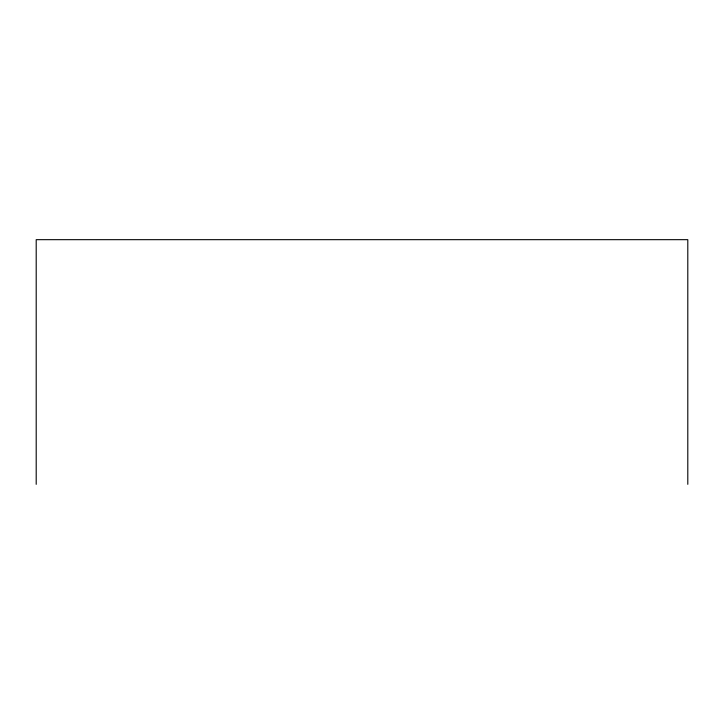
<?xml version="1.0" encoding="UTF-8"?>
<svg xmlns="http://www.w3.org/2000/svg" width="724" height="724" viewBox="0 0 724 724"><rect width="100%" height="100%" fill="white"/><g stroke="black" fill="none" stroke-linecap="round" stroke-linejoin="round"><path stroke-width="1.09" d="M687.8 484.329L687.8 239.671L36.2 239.671L36.2 484.329"/></g></svg>
